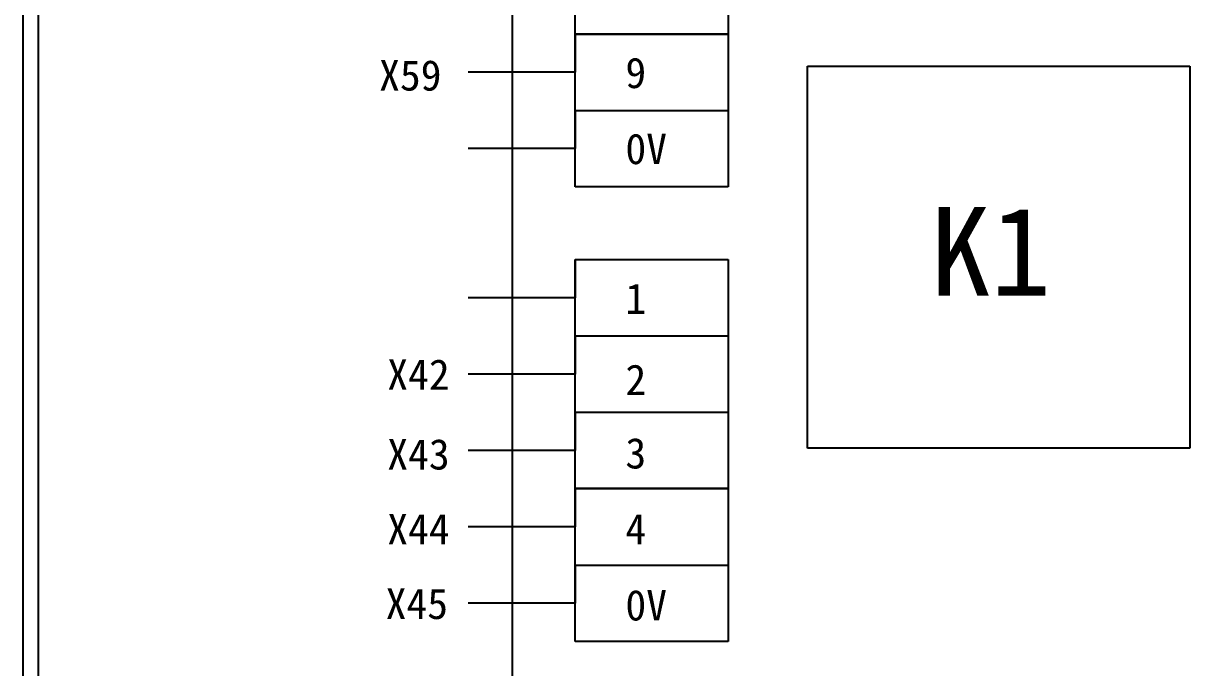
# Model space of a CAD drawing. Extents: x 275 to 562, y 265 to 469.
# Drawn here: x 274.9 to 371.9, y 318.6 to 372.2 of the extents above; entities that cross this region are included whole.
import ezdxf

# ---------------------------------------------------------------- set-up
doc = ezdxf.new("R2010")
doc.units = 0
doc.layers.add('圖框層', color=7, linetype='CONTINUOUS')
doc.layers.add('標尺寸層', color=3, linetype='CONTINUOUS')
doc.styles.add('STSL', font='kaiu.ttf')

msp = doc.modelspace()

# ---------------------------------------------------------------- linework, layer by layer
at = {"layer": '圖框層', "color": 7}
for p, q in [((274.898, 264.945), (274.898, 468.914)), ((276.148, 266.195), (276.148, 467.665))]:
    msp.add_line(p, q, dxfattribs=at)
at = {"layer": '標尺寸層', "color": 7}
for p, q in [((315.543, 439.176), (315.543, 286.65)), ((320.791, 371.307), (320.791, 377.663)), ((333.502, 377.663), (333.502, 371.307)), ((320.791, 371.307), (333.502, 371.307)), ((320.791, 364.952), (320.791, 371.307)), ((333.502, 371.307), (320.791, 371.307)), ((320.791, 371.307), (320.791, 368.13)), ((333.502, 371.307), (333.502, 364.952)), ((340.105, 368.621), (371.881, 368.621)), ((340.105, 336.845), (340.105, 368.621)), ((371.881, 368.621), (371.881, 336.845)), ((320.791, 368.13), (311.894, 368.13)), ((320.791, 358.597), (320.791, 364.952)), ((320.791, 364.952), (333.502, 364.952)), ((320.791, 364.952), (320.791, 361.774)), ((333.502, 364.952), (333.502, 358.597)), ((320.791, 361.774), (311.894, 361.774)), ((333.502, 358.597), (320.791, 358.597)), ((320.791, 346.181), (320.791, 352.537)), ((320.791, 352.537), (333.502, 352.537)), ((320.791, 352.537), (320.791, 349.359)), ((333.502, 352.537), (333.502, 346.181)), ((320.791, 349.359), (311.894, 349.359)), ((320.791, 346.181), (333.502, 346.181)), ((320.791, 339.826), (320.791, 346.181)), ((320.791, 346.181), (320.791, 343.004)), ((333.502, 346.181), (333.502, 339.826)), ((320.791, 343.004), (311.894, 343.004)), ((320.791, 333.471), (320.791, 339.826)), ((320.791, 339.826), (333.502, 339.826)), ((320.791, 339.826), (320.791, 336.649)), ((333.502, 339.826), (333.502, 333.471)), ((320.791, 336.649), (311.894, 336.649)), ((371.881, 336.845), (340.105, 336.845)), ((320.791, 333.471), (333.502, 333.471)), ((320.791, 327.116), (320.791, 333.471)), ((333.502, 333.471), (320.791, 333.471)), ((320.791, 333.471), (320.791, 330.293)), ((333.502, 333.471), (333.502, 327.116)), ((320.791, 330.293), (311.894, 330.293)), ((320.791, 320.76), (320.791, 327.116)), ((320.791, 327.116), (333.502, 327.116)), ((320.791, 327.116), (320.791, 323.938)), ((333.502, 327.116), (333.502, 320.76)), ((320.791, 323.938), (311.894, 323.938)), ((333.502, 320.76), (320.791, 320.76))]:
    msp.add_line(p, q, dxfattribs=at)

# ---------------------------------------------------------------- texts
at = {"layer": '圖框層', "color": 4, "style": 'STSL'}
for s, height, p in [('X59', 2.5421, (304.482, 366.599)), ('9', 2.542, (324.962, 366.806)), ('0V', 2.5421, (324.962, 360.481)), ('K1', 7.3713, (350.318, 349.541)), ('1', 2.542, (324.962, 348.011)), ('X42', 2.5421, (305.161, 341.696)), ('2', 2.542, (324.962, 341.265)), ('X43', 2.5421, (305.161, 335.062)), ('3', 2.542, (324.962, 335.151)), ('X44', 2.5421, (305.161, 328.83)), ('4', 2.542, (324.962, 328.826)), ('X45', 2.5421, (305.025, 322.622)), ('0V', 2.5421, (324.962, 322.501))]:
    msp.add_text(s, height=height, dxfattribs=at).set_placement(p)

doc.saveas('drawing.dxf')
